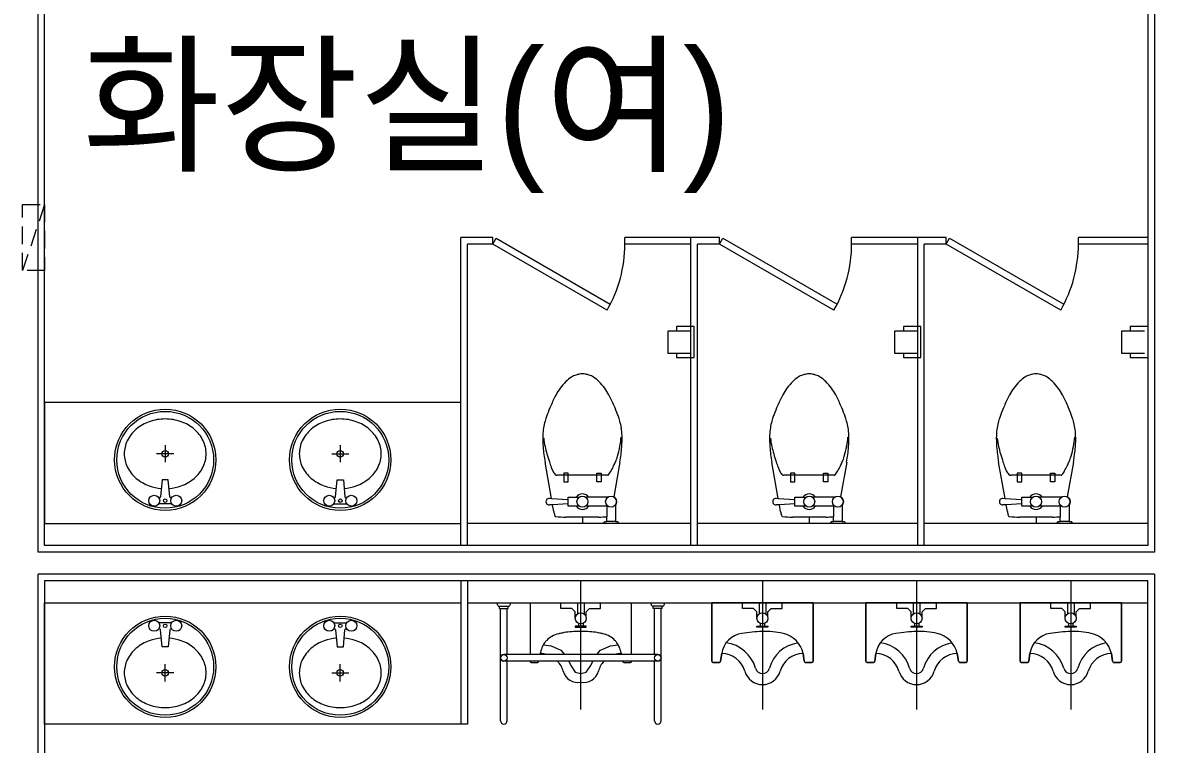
# Model space of a CAD drawing. Header units: millimetres. Extents: x 43806 to 399860, y -65551 to 59129.
# Drawn here: x 84946 to 90086, y -30997 to -27719 of the extents above; entities that cross this region are included whole.
import ezdxf
from ezdxf.enums import TextEntityAlignment as Align

# ---------------------------------------------------------------- set-up
doc = ezdxf.new("R2010")
doc.units = ezdxf.units.MM
doc.header["$LTSCALE"] = 400
doc.header["$MEASUREMENT"] = 0
doc.linetypes.add('광-XR-PLAN$0$HIDDEN', pattern=[0.375, 0.25, -0.125])
doc.layers.add('A', color=8, linetype='CONTINUOUS', lineweight=0)
doc.styles.add('CS', font='', dxfattribs={"height": 300})
doc.styles.get('CS').set_extended_font_data('HYwulM')

msp = doc.modelspace()

# ---------------------------------------------------------------- linework, layer by layer
at = {"layer": 'A', "ltscale": 2}
for p, q in [((85016.4, -30124.4), (85016.4, -25874.4)), ((85016.4, -30124.4), (85016.4, -25874.4)), ((90056.4, -25904.4), (90056.4, -30094.4)), ((90086.4, -25874.4), (90086.4, -30124.4)), ((90086.4, -25874.4), (90086.4, -30124.4)), ((85046.4, -30094.4), (85046.4, -27174.4)), ((90056.4, -30094.4), (85046.4, -30094.4)), ((85046.4, -30094.4), (85046.4, -30094.4)), ((85046.4, -30094.4), (85046.4, -30094.4)), ((90056.4, -30094.4), (90056.4, -30094.4)), ((90056.4, -30094.4), (90056.4, -30094.4)), ((90086.4, -30124.4), (85016.4, -30124.4)), ((85016.4, -32714.4), (85016.4, -30224.4)), ((85016.4, -32714.4), (85016.4, -30224.4)), ((90086.4, -30224.4), (85016.4, -30224.4)), ((90056.4, -30254.4), (85046.4, -30254.4)), ((85046.4, -30254.4), (85046.4, -30254.4)), ((85046.4, -30254.4), (85046.4, -30254.4)), ((85046.4, -30254.4), (85046.4, -32374.4)), ((90056.4, -33644.4), (90056.4, -30254.4)), ((90056.4, -30254.4), (90056.4, -30254.4)), ((90056.4, -30254.4), (90056.4, -30254.4)), ((90086.4, -30224.4), (90086.4, -33674.4)), ((86966.4, -30354.4), (90056.4, -30354.4))]:
    msp.add_line(p, q, dxfattribs=at)
at = {"layer": 'A', "linetype": '광-XR-PLAN$0$HIDDEN', "ltscale": 0.8}
for p, q in [((85046.4, -28544.4), (84946.4, -28844.4)), ((85046.4, -28544.4), (84946.4, -28844.4)), ((84946.4, -28844.4), (84946.4, -28544.4)), ((84946.4, -28544.4), (85046.4, -28544.4)), ((84946.4, -28844.4), (84946.4, -28544.4)), ((84946.4, -28544.4), (85046.4, -28544.4)), ((85046.4, -28544.4), (85046.4, -28844.4)), ((85046.4, -28544.4), (85046.4, -28844.4)), ((85046.4, -28844.4), (84946.4, -28844.4)), ((85046.4, -28844.4), (84946.4, -28844.4))]:
    msp.add_line(p, q, dxfattribs=at)
at = {"layer": 'A', "linetype": 'Continuous'}
for p, q in [((87081.4, -28694.4), (86936.4, -28694.4)), ((86936.4, -30094.4), (86936.4, -28694.4)), ((87081.4, -28724.4), (86966.4, -28724.4)), ((86966.4, -30094.4), (86966.4, -28724.4)), ((87081.4, -28724.4), (87081.4, -28694.4)), ((87081.4, -28724.4), (87096.4, -28698.4)), ((87601, -29024.4), (87081.4, -28724.4)), ((87096.4, -28698.4), (87615.3, -28998)), ((87981.4, -28694.4), (87681.4, -28694.4)), ((87681.4, -28724.4), (87681.4, -28694.4)), ((87681.4, -28724.4), (87681.4, -28694.4)), ((87981.4, -28724.4), (87681.4, -28724.4)), ((87981.4, -30094.4), (87981.4, -28694.4)), ((88111.4, -28694.4), (87981.4, -28694.4)), ((88011.4, -30094.4), (88011.4, -28724.4)), ((88111.4, -28724.4), (88011.4, -28724.4)), ((88111.4, -28724.4), (88111.4, -28694.4)), ((88111.4, -28724.4), (88126.4, -28698.4)), ((88631, -29024.4), (88111.4, -28724.4)), ((88126.4, -28698.4), (88645.3, -28998)), ((89011.4, -28694.4), (88711.4, -28694.4)), ((88711.4, -28724.4), (88711.4, -28694.4)), ((88711.4, -28724.4), (88711.4, -28694.4)), ((89011.4, -28724.4), (88711.4, -28724.4)), ((89011.4, -30094.4), (89011.4, -28694.4)), ((89141.4, -28694.4), (89011.4, -28694.4)), ((89041.4, -30094.4), (89041.4, -28724.4)), ((89141.4, -28724.4), (89041.4, -28724.4)), ((89141.4, -28724.4), (89141.4, -28694.4)), ((89141.4, -28724.4), (89156.4, -28698.4)), ((89661, -29024.4), (89141.4, -28724.4)), ((89156.4, -28698.4), (89675.3, -28998)), ((90056.4, -28694.4), (89741.4, -28694.4)), ((89741.4, -28724.4), (89741.4, -28694.4)), ((89741.4, -28724.4), (89741.4, -28694.4)), ((90056.4, -28724.4), (89741.4, -28724.4)), ((87981.4, -29119.4), (87876.4, -29119.4)), ((87876.4, -29119.4), (87876.4, -29219.4)), ((87996.4, -29099.4), (87916.4, -29099.4)), ((87916.4, -29099.4), (87916.4, -29119.4)), ((87981.4, -29219.4), (87981.4, -29119.4)), ((87996.4, -29239.4), (87996.4, -29099.4)), ((89011.4, -29119.4), (88906.4, -29119.4)), ((88906.4, -29119.4), (88906.4, -29219.4)), ((89026.4, -29099.4), (88946.4, -29099.4)), ((88946.4, -29099.4), (88946.4, -29119.4)), ((89011.4, -29219.4), (89011.4, -29119.4)), ((89026.4, -29239.4), (89026.4, -29099.4)), ((90041.4, -29119.4), (89936.4, -29119.4)), ((89936.4, -29119.4), (89936.4, -29219.4)), ((90056.4, -29099.4), (89976.4, -29099.4)), ((89976.4, -29099.4), (89976.4, -29119.4)), ((87876.4, -29219.4), (87981.4, -29219.4)), ((87916.4, -29219.4), (87916.4, -29239.4)), ((87916.4, -29239.4), (87996.4, -29239.4)), ((88906.4, -29219.4), (89011.4, -29219.4)), ((88946.4, -29219.4), (88946.4, -29239.4)), ((88946.4, -29239.4), (89026.4, -29239.4)), ((89936.4, -29219.4), (90041.4, -29219.4)), ((89976.4, -29219.4), (89976.4, -29239.4)), ((89976.4, -29239.4), (90056.4, -29239.4)), ((87348.1, -29879.9), (87318.9, -29714.4)), ((87658.9, -29714.4), (87631, -29872.5)), ((88378.1, -29879.9), (88348.9, -29714.4)), ((88688.9, -29714.4), (88661, -29872.5)), ((89408.1, -29879.9), (89378.9, -29714.4)), ((89718.9, -29714.4), (89691, -29872.5)), ((85579.9, -29795.4), (85572.7, -29871.9)), ((85607.9, -29795.4), (85579.9, -29795.4)), ((85615.1, -29871.9), (85607.9, -29795.4)), ((86367.7, -29871.9), (86374.9, -29795.4)), ((86374.9, -29795.4), (86402.9, -29795.4)), ((86402.9, -29795.4), (86410.1, -29871.9)), ((87488.9, -29774.4), (87373.9, -29774.4)), ((87423.9, -29764.4), (87403.9, -29764.4)), ((87403.9, -29764.4), (87403.9, -29804.4)), ((87403.9, -29804.4), (87423.9, -29804.4)), ((87423.9, -29804.4), (87423.9, -29764.4)), ((87603.9, -29774.4), (87488.9, -29774.4)), ((87553.9, -29804.4), (87553.9, -29764.4)), ((87553.9, -29764.4), (87573.9, -29764.4)), ((87573.9, -29804.4), (87553.9, -29804.4)), ((87573.9, -29764.4), (87573.9, -29804.4)), ((88518.9, -29774.4), (88403.9, -29774.4)), ((88433.9, -29764.4), (88433.9, -29804.4)), ((88453.9, -29764.4), (88433.9, -29764.4)), ((88433.9, -29804.4), (88453.9, -29804.4)), ((88453.9, -29804.4), (88453.9, -29764.4)), ((88633.9, -29774.4), (88518.9, -29774.4)), ((88583.9, -29804.4), (88583.9, -29764.4)), ((88583.9, -29764.4), (88603.9, -29764.4)), ((88603.9, -29804.4), (88583.9, -29804.4)), ((88603.9, -29764.4), (88603.9, -29804.4)), ((89548.9, -29774.4), (89433.9, -29774.4)), ((89463.9, -29764.4), (89463.9, -29804.4)), ((89483.9, -29764.4), (89463.9, -29764.4)), ((89463.9, -29804.4), (89483.9, -29804.4)), ((89483.9, -29804.4), (89483.9, -29764.4)), ((89663.9, -29774.4), (89548.9, -29774.4)), ((89613.9, -29804.4), (89613.9, -29764.4)), ((89613.9, -29764.4), (89633.9, -29764.4)), ((89633.9, -29804.4), (89613.9, -29804.4)), ((89633.9, -29764.4), (89633.9, -29804.4)), ((85567.7, -29876.4), (85564.6, -29876.4)), ((85623.2, -29904.4), (85564.6, -29904.4)), ((85623.2, -29876.4), (85620.1, -29876.4)), ((86359.6, -29876.4), (86362.7, -29876.4)), ((86359.6, -29904.4), (86418.2, -29904.4)), ((86415.1, -29876.4), (86418.2, -29876.4)), ((87338.9, -29879.4), (87348.1, -29879.9)), ((87353.3, -29908.5), (87338.9, -29909.4)), ((87348.1, -29879.9), (87423.9, -29884.4)), ((87423.9, -29904.4), (87353.3, -29908.5)), ((87358.9, -29939.4), (87353.3, -29908.5)), ((87423.9, -29874.4), (87473.9, -29874.4)), ((87423.9, -29914.4), (87423.9, -29874.4)), ((87473.9, -29914.4), (87423.9, -29914.4)), ((87603.9, -29874.4), (87503.9, -29874.4)), ((87603.9, -29914.4), (87503.9, -29914.4)), ((87598.9, -29909.4), (87598.9, -29963.1)), ((87638.9, -29909.4), (87638.9, -29984.4)), ((88368.9, -29879.4), (88378.1, -29879.9)), ((88383.3, -29908.5), (88368.9, -29909.4)), ((88378.1, -29879.9), (88453.9, -29884.4)), ((88453.9, -29904.4), (88383.3, -29908.5)), ((88388.9, -29939.4), (88383.3, -29908.5)), ((88453.9, -29874.4), (88503.9, -29874.4)), ((88453.9, -29914.4), (88453.9, -29874.4)), ((88503.9, -29914.4), (88453.9, -29914.4)), ((88633.9, -29874.4), (88533.9, -29874.4)), ((88633.9, -29914.4), (88533.9, -29914.4)), ((88628.9, -29909.4), (88628.9, -29963.1)), ((88668.9, -29909.4), (88668.9, -29984.4)), ((89398.9, -29879.4), (89408.1, -29879.9)), ((89413.3, -29908.5), (89398.9, -29909.4)), ((89408.1, -29879.9), (89483.9, -29884.4)), ((89483.9, -29904.4), (89413.3, -29908.5)), ((89418.9, -29939.4), (89413.3, -29908.5)), ((89483.9, -29874.4), (89533.9, -29874.4)), ((89483.9, -29914.4), (89483.9, -29874.4)), ((89533.9, -29914.4), (89483.9, -29914.4)), ((89663.9, -29874.4), (89563.9, -29874.4)), ((89663.9, -29914.4), (89563.9, -29914.4)), ((89658.9, -29909.4), (89658.9, -29963.1)), ((89698.9, -29909.4), (89698.9, -29984.4)), ((87488.9, -29964.4), (87413.9, -29964.4)), ((87488.9, -29964.4), (87488.9, -29994.4)), ((87563.9, -29964.4), (87488.9, -29964.4)), ((87598.9, -29984.4), (87598.9, -29963.1)), ((88518.9, -29964.4), (88443.9, -29964.4)), ((88518.9, -29964.4), (88518.9, -29994.4)), ((88593.9, -29964.4), (88518.9, -29964.4)), ((88628.9, -29984.4), (88628.9, -29963.1)), ((89548.9, -29964.4), (89473.9, -29964.4)), ((89548.9, -29964.4), (89548.9, -29994.4)), ((89623.9, -29964.4), (89548.9, -29964.4)), ((89658.9, -29984.4), (89658.9, -29963.1)), ((87981.4, -29994.4), (86966.4, -29994.4)), ((87583.9, -29994.4), (87588.9, -29984.4)), ((87653.9, -29994.4), (87583.9, -29994.4)), ((87588.9, -29984.4), (87598.9, -29984.4)), ((87638.9, -29984.4), (87598.9, -29984.4)), ((87638.9, -29984.4), (87648.9, -29984.4)), ((87648.9, -29984.4), (87653.9, -29994.4)), ((89011.4, -29994.4), (88011.4, -29994.4)), ((88613.9, -29994.4), (88618.9, -29984.4)), ((88683.9, -29994.4), (88613.9, -29994.4)), ((88618.9, -29984.4), (88628.9, -29984.4)), ((88668.9, -29984.4), (88628.9, -29984.4)), ((88668.9, -29984.4), (88678.9, -29984.4)), ((88678.9, -29984.4), (88683.9, -29994.4)), ((90056.4, -29994.4), (89041.4, -29994.4)), ((89643.9, -29994.4), (89648.9, -29984.4)), ((89713.9, -29994.4), (89643.9, -29994.4)), ((89648.9, -29984.4), (89658.9, -29984.4)), ((89698.9, -29984.4), (89658.9, -29984.4)), ((89698.9, -29984.4), (89708.9, -29984.4)), ((89708.9, -29984.4), (89713.9, -29994.4)), ((86936.4, -30254.4), (86936.4, -30904.4)), ((86966.4, -30254.4), (86966.4, -30904.4)), ((88306.4, -30254.4), (88306.4, -30838)), ((89006.4, -30254.4), (89006.4, -30838)), ((89706.4, -30254.4), (89706.4, -30838)), ((88076.4, -30619.4), (88076.4, -30354.4)), ((88076.4, -30354.4), (88536.4, -30354.4)), ((88216.4, -30379.4), (88216.4, -30354.4)), ((88291.4, -30354.4), (88291.4, -30404.4)), ((88321.4, -30354.4), (88321.4, -30404.4)), ((88396.4, -30379.4), (88396.4, -30354.4)), ((88536.4, -30354.4), (88536.4, -30619.4)), ((88776.4, -30619.4), (88776.4, -30354.4)), ((88776.4, -30354.4), (89236.4, -30354.4)), ((88916.4, -30379.4), (88916.4, -30354.4)), ((88991.4, -30354.4), (88991.4, -30404.4)), ((89021.4, -30354.4), (89021.4, -30404.4)), ((89096.4, -30379.4), (89096.4, -30354.4)), ((89236.4, -30354.4), (89236.4, -30619.4)), ((89476.4, -30619.4), (89476.4, -30354.4)), ((89476.4, -30354.4), (89936.4, -30354.4)), ((89616.4, -30379.4), (89616.4, -30354.4)), ((89691.4, -30354.4), (89691.4, -30404.4)), ((89721.4, -30354.4), (89721.4, -30404.4)), ((89796.4, -30379.4), (89796.4, -30354.4)), ((89936.4, -30354.4), (89936.4, -30619.4)), ((88266.4, -30379.4), (88216.4, -30379.4)), ((88281.4, -30394.4), (88266.4, -30379.4)), ((88281.4, -30419.4), (88281.4, -30394.4)), ((88331.4, -30394.4), (88346.4, -30379.4)), ((88331.4, -30419.4), (88331.4, -30394.4)), ((88346.4, -30379.4), (88396.4, -30379.4)), ((88966.4, -30379.4), (88916.4, -30379.4)), ((88981.4, -30394.4), (88966.4, -30379.4)), ((88981.4, -30419.4), (88981.4, -30394.4)), ((89031.4, -30394.4), (89046.4, -30379.4)), ((89031.4, -30419.4), (89031.4, -30394.4)), ((89046.4, -30379.4), (89096.4, -30379.4)), ((89666.4, -30379.4), (89616.4, -30379.4)), ((89681.4, -30394.4), (89666.4, -30379.4)), ((89681.4, -30419.4), (89681.4, -30394.4)), ((89731.4, -30394.4), (89746.4, -30379.4)), ((89731.4, -30419.4), (89731.4, -30394.4)), ((89746.4, -30379.4), (89796.4, -30379.4)), ((85623.2, -30444.4), (85564.6, -30444.4)), ((85567.7, -30472.4), (85564.6, -30472.4)), ((85579.9, -30553.4), (85572.7, -30476.9)), ((85615.1, -30476.9), (85607.9, -30553.4)), ((85623.2, -30472.4), (85620.1, -30472.4)), ((86359.6, -30444.4), (86418.2, -30444.4)), ((86359.6, -30472.4), (86362.7, -30472.4)), ((86367.7, -30476.9), (86374.9, -30553.4)), ((86402.9, -30553.4), (86410.1, -30476.9)), ((86415.1, -30472.4), (86418.2, -30472.4)), ((88281.4, -30464.4), (88281.4, -30459.4)), ((88281.4, -30459.4), (88331.4, -30459.4)), ((88331.4, -30464.4), (88281.4, -30464.4)), ((88296.4, -30449.4), (88296.4, -30459.4)), ((88316.4, -30449.4), (88316.4, -30459.4)), ((88331.4, -30459.4), (88331.4, -30464.4)), ((88981.4, -30464.4), (88981.4, -30459.4)), ((88981.4, -30459.4), (89031.4, -30459.4)), ((89031.4, -30464.4), (88981.4, -30464.4)), ((88996.4, -30449.4), (88996.4, -30459.4)), ((89016.4, -30449.4), (89016.4, -30459.4)), ((89031.4, -30459.4), (89031.4, -30464.4)), ((89681.4, -30464.4), (89681.4, -30459.4)), ((89681.4, -30459.4), (89731.4, -30459.4)), ((89731.4, -30464.4), (89681.4, -30464.4)), ((89696.4, -30449.4), (89696.4, -30459.4)), ((89716.4, -30449.4), (89716.4, -30459.4)), ((89731.4, -30459.4), (89731.4, -30464.4)), ((85607.9, -30553.4), (85579.9, -30553.4)), ((86374.9, -30553.4), (86402.9, -30553.4)), ((88111.4, -30624.4), (88081.4, -30624.4)), ((88121.4, -30584.4), (88116.4, -30619.4)), ((88496.4, -30619.4), (88491.4, -30584.4)), ((88531.4, -30624.4), (88501.4, -30624.4)), ((88811.4, -30624.4), (88781.4, -30624.4)), ((88821.4, -30584.4), (88816.4, -30619.4)), ((89196.4, -30619.4), (89191.4, -30584.4)), ((89231.4, -30624.4), (89201.4, -30624.4)), ((89511.4, -30624.4), (89481.4, -30624.4)), ((89521.4, -30584.4), (89516.4, -30619.4)), ((89896.4, -30619.4), (89891.4, -30584.4)), ((89931.4, -30624.4), (89901.4, -30624.4)), ((86966.4, -30904.4), (86936.4, -30904.4))]:
    msp.add_line(p, q, dxfattribs=at)
at = {"layer": 'A'}
for p, q in [((86936.4, -29444.4), (85046.4, -29444.4)), ((85046.4, -29444.4), (85046.4, -29994.4)), ((86936.4, -29994.4), (86936.4, -29444.4)), ((85593.9, -29638), (85593.9, -29715.8)), ((86388.9, -29638), (86388.9, -29715.8)), ((85632.7, -29676.9), (85555, -29676.9)), ((86350, -29676.9), (86427.7, -29676.9)), ((85046.4, -29994.4), (86936.4, -29994.4)), ((87481.4, -30838), (87481.4, -30254.4)), ((85046.4, -30354.4), (86936.4, -30354.4)), ((85046.4, -30904.4), (85046.4, -30354.4)), ((86936.4, -30354.4), (86936.4, -30904.4)), ((87102, -30359.4), (87102, -30354.4)), ((87112, -30369.4), (87152, -30369.4)), ((87112, -30379.4), (87112, -30369.4)), ((87152, -30379.4), (87152, -30369.4)), ((87162, -30359.4), (87162, -30354.4)), ((87251.4, -30354.4), (87251.4, -30489.4)), ((87391.4, -30379.4), (87391.4, -30354.4)), ((87466.4, -30354.4), (87466.4, -30404.4)), ((87496.4, -30354.4), (87496.4, -30404.4)), ((87571.4, -30379.4), (87571.4, -30354.4)), ((87711.4, -30489.4), (87711.4, -30354.4)), ((87800.8, -30359.4), (87800.8, -30354.4)), ((87810.8, -30379.4), (87810.8, -30369.4)), ((87850.8, -30369.4), (87810.8, -30369.4)), ((87850.8, -30379.4), (87850.8, -30369.4)), ((87860.8, -30359.4), (87860.8, -30354.4)), ((88536.4, -30354.4), (88076.4, -30354.4)), ((88076.4, -30354.4), (88076.4, -30619.4)), ((88536.4, -30619.4), (88536.4, -30354.4)), ((89236.4, -30354.4), (88776.4, -30354.4)), ((88776.4, -30354.4), (88776.4, -30619.4)), ((89236.4, -30619.4), (89236.4, -30354.4)), ((89936.4, -30354.4), (89476.4, -30354.4)), ((89476.4, -30354.4), (89476.4, -30619.4)), ((89936.4, -30619.4), (89936.4, -30354.4)), ((87112, -30379.4), (87152, -30379.4)), ((87117, -30889.4), (87117, -30379.4)), ((87147, -30589.4), (87147, -30379.4)), ((87441.4, -30379.4), (87391.4, -30379.4)), ((87456.4, -30394.4), (87441.4, -30379.4)), ((87456.4, -30419.4), (87456.4, -30394.4)), ((87506.4, -30394.4), (87521.4, -30379.4)), ((87506.4, -30419.4), (87506.4, -30394.4)), ((87521.4, -30379.4), (87571.4, -30379.4)), ((87850.8, -30379.4), (87810.8, -30379.4)), ((87815.8, -30589.4), (87815.8, -30379.4)), ((87845.8, -30889.4), (87845.8, -30379.4)), ((87506.4, -30459.4), (87456.4, -30459.4)), ((87456.4, -30459.4), (87456.4, -30464.4)), ((87456.4, -30464.4), (87506.4, -30464.4)), ((87471.4, -30447.3), (87471.4, -30459.4)), ((87491.4, -30447.3), (87491.4, -30459.4)), ((87506.4, -30464.4), (87506.4, -30459.4)), ((87251.4, -30489.4), (87251.4, -30589.4)), ((87711.4, -30589.4), (87711.4, -30489.4)), ((88212.9, -30493), (88212.9, -30493)), ((88212.9, -30493), (88212.9, -30493)), ((88212.9, -30493), (88212.9, -30493)), ((88212.9, -30493), (88212.9, -30493)), ((88212.9, -30493), (88212.9, -30493)), ((88912.9, -30493), (88912.9, -30493)), ((88912.9, -30493), (88912.9, -30493)), ((88912.9, -30493), (88912.9, -30493)), ((88912.9, -30493), (88912.9, -30493)), ((88912.9, -30493), (88912.9, -30493)), ((89612.9, -30493), (89612.9, -30493)), ((89612.9, -30493), (89612.9, -30493)), ((89612.9, -30493), (89612.9, -30493)), ((89612.9, -30493), (89612.9, -30493)), ((89612.9, -30493), (89612.9, -30493)), ((87311.4, -30544.4), (87346.4, -30549.4)), ((87346.4, -30549.4), (87391.4, -30569.4)), ((87391.4, -30569.4), (87408, -30589.4)), ((87554.7, -30589.4), (87571.4, -30569.4)), ((87571.4, -30569.4), (87616.4, -30549.4)), ((87616.4, -30549.4), (87651.4, -30544.4)), ((85593.9, -30710.8), (85593.9, -30633)), ((86388.9, -30710.8), (86388.9, -30633)), ((87830.8, -30589.4), (87132, -30589.4)), ((87830.8, -30619.4), (87132, -30619.4)), ((87147, -30889.4), (87147, -30619.4)), ((87256.4, -30624.4), (87266.4, -30624.4)), ((87266.4, -30624.4), (87286.4, -30624.4)), ((87426.4, -30619.4), (87436.4, -30639.4)), ((87526.4, -30639.4), (87536.4, -30619.4)), ((87676.4, -30624.4), (87696.4, -30624.4)), ((87696.4, -30624.4), (87706.4, -30624.4)), ((87815.8, -30889.4), (87815.8, -30619.4)), ((88081.4, -30624.4), (88111.4, -30624.4)), ((88111.4, -30624.4), (88081.4, -30624.4)), ((88081.4, -30624.4), (88111.4, -30624.4)), ((88116.4, -30619.4), (88121.4, -30584.4)), ((88491.4, -30584.4), (88496.4, -30619.4)), ((88501.4, -30624.4), (88531.4, -30624.4)), ((88781.4, -30624.4), (88811.4, -30624.4)), ((88811.4, -30624.4), (88781.4, -30624.4)), ((88781.4, -30624.4), (88811.4, -30624.4)), ((88816.4, -30619.4), (88821.4, -30584.4)), ((89191.4, -30584.4), (89196.4, -30619.4)), ((89201.4, -30624.4), (89231.4, -30624.4)), ((89481.4, -30624.4), (89511.4, -30624.4)), ((89511.4, -30624.4), (89481.4, -30624.4)), ((89481.4, -30624.4), (89511.4, -30624.4)), ((89516.4, -30619.4), (89521.4, -30584.4)), ((89891.4, -30584.4), (89896.4, -30619.4)), ((89901.4, -30624.4), (89931.4, -30624.4)), ((85632.7, -30671.9), (85555, -30671.9)), ((86350, -30671.9), (86427.7, -30671.9)), ((87436.4, -30639.4), (87456.4, -30669.4)), ((87456.4, -30669.4), (87481.4, -30674.4)), ((87481.4, -30674.4), (87506.4, -30669.4)), ((87506.4, -30669.4), (87526.4, -30639.4)), ((86936.4, -30904.4), (85046.4, -30904.4))]:
    msp.add_line(p, q, dxfattribs=at)
at = {"layer": 'A', "linetype": 'Continuous'}
for centre, radius in [((85593.9, -29704.4), 230), ((85593.9, -29704.4), 220), ((86388.9, -29704.4), 230), ((86388.9, -29704.4), 220), ((85593.9, -29676.9), 15), ((86388.9, -29676.9), 15), ((85543.9, -29890.4), 25), ((85593.9, -29890.4), 8), ((85643.9, -29890.4), 25), ((86338.9, -29890.4), 25), ((86388.9, -29890.4), 8), ((86438.9, -29890.4), 25), ((87488.9, -29894.4), 25), ((87618.9, -29894.4), 25), ((88518.9, -29894.4), 25), ((88648.9, -29894.4), 25), ((89548.9, -29894.4), 25), ((89678.9, -29894.4), 25), ((85593.9, -30644.4), 230), ((85593.9, -30644.4), 220), ((86388.9, -30644.4), 230), ((86388.9, -30644.4), 220), ((88306.4, -30424.4), 25), ((89006.4, -30424.4), 25), ((89706.4, -30424.4), 25), ((85543.9, -30458.4), 25), ((85593.9, -30458.4), 8), ((85643.9, -30458.4), 25), ((86338.9, -30458.4), 25), ((86388.9, -30458.4), 8), ((86438.9, -30458.4), 25), ((85593.9, -30671.9), 15), ((86388.9, -30671.9), 15)]:
    msp.add_circle(centre, radius, dxfattribs=at)
at = {"layer": 'A'}
for centre, radius in [((87481.4, -30424.4), 25), ((87132, -30604.4), 15), ((87830.8, -30604.4), 15)]:
    msp.add_circle(centre, radius, dxfattribs=at)
at = {"layer": 'A', "linetype": 'Continuous'}
for centre, radius, start, end in [((87081.4, -28724.4), 600, 330, 0), ((88111.4, -28724.4), 600, 330, 0), ((89141.4, -28724.4), 600, 330, 0), ((87606.2, -29543.2), 273.1, 134.7808, 143.1301), ((87530.1, -29466.5), 165, 123.6901, 134.7808), ((87484.4, -29397.9), 82.6, 107.9901, 123.6901), ((87492.2, -29422), 107.9, 99.4623, 107.9901), ((87488.9, -29402.1), 87.7, 90, 99.4623), ((87488.9, -29402.1), 87.7, 80.5377, 90), ((87485.5, -29422), 107.9, 72.0099, 80.5377), ((87493.4, -29397.9), 82.6, 56.3099, 72.0099), ((87447.7, -29466.5), 165, 45.2192, 56.3099), ((87371.5, -29543.2), 273.1, 36.8699, 45.2192), ((88636.2, -29543.2), 273.1, 134.7808, 143.1301), ((88560.1, -29466.5), 165, 123.6901, 134.7808), ((88514.4, -29397.9), 82.6, 107.9901, 123.6901), ((88522.2, -29422), 107.9, 99.4623, 107.9901), ((88518.9, -29402.1), 87.7, 90, 99.4623), ((88518.9, -29402.1), 87.7, 80.5377, 90), ((88515.5, -29422), 107.9, 72.0099, 80.5377), ((88523.4, -29397.9), 82.6, 56.3099, 72.0099), ((88477.7, -29466.5), 165, 45.2192, 56.3099), ((88401.5, -29543.2), 273.1, 36.8699, 45.2192), ((89666.2, -29543.2), 273.1, 134.7808, 143.1301), ((89590.1, -29466.5), 165, 123.6901, 134.7808), ((89544.4, -29397.9), 82.6, 107.9901, 123.6901), ((89552.2, -29422), 107.9, 99.4623, 107.9901), ((89548.9, -29402.1), 87.7, 90, 99.4623), ((89548.9, -29402.1), 87.7, 80.5377, 90), ((89545.5, -29422), 107.9, 72.0099, 80.5377), ((89553.4, -29397.9), 82.6, 56.3099, 72.0099), ((89507.7, -29466.5), 165, 45.2192, 56.3099), ((89431.5, -29543.2), 273.1, 36.8699, 45.2192), ((87561.6, -29509.7), 217.3, 143.1301, 152.4927), ((87416.2, -29509.7), 217.3, 27.5073, 36.8699), ((88591.6, -29509.7), 217.3, 143.1301, 152.4927), ((88446.2, -29509.7), 217.3, 27.5073, 36.8699), ((89621.6, -29509.7), 217.3, 143.1301, 152.4927), ((89476.2, -29509.7), 217.3, 27.5073, 36.8699), ((88155.5, -29819), 886.9, 152.4927, 156.0375), ((86822.3, -29819), 886.9, 23.9625, 27.5073), ((89185.5, -29819), 886.9, 152.4927, 156.0375), ((87852.3, -29819), 886.9, 23.9625, 27.5073), ((90215.5, -29819), 886.9, 152.4927, 156.0375), ((88882.3, -29819), 886.9, 23.9625, 27.5073), ((88277.8, -29835.6), 1006.7, 160.4892, 161.5651), ((87859, -29687.2), 562.4, 156.0375, 160.4892), ((87118.7, -29687.2), 562.4, 19.5108, 23.9625), ((86699.9, -29835.6), 1006.7, 18.4349, 19.5108), ((89307.8, -29835.6), 1006.7, 160.4892, 161.5651), ((88889, -29687.2), 562.4, 156.0375, 160.4892), ((88148.7, -29687.2), 562.4, 19.5108, 23.9625), ((87729.9, -29835.6), 1006.7, 18.4349, 19.5108), ((90337.8, -29835.6), 1006.7, 160.4892, 161.5651), ((89919, -29687.2), 562.4, 156.0375, 160.4892), ((89178.7, -29687.2), 562.4, 19.5108, 23.9625), ((88759.9, -29835.6), 1006.7, 18.4349, 19.5108), ((85583.5, -29707.8), 187.1, 109.3849, 130.3466), ((85593.9, -29737.3), 218.4, 90, 109.3849), ((85593.9, -29737.3), 218.4, 70.6151, 90), ((85604.3, -29707.8), 187.1, 49.6534, 70.6151), ((86378.5, -29707.8), 187.1, 109.3849, 130.3466), ((86388.9, -29737.3), 218.4, 90, 109.3849), ((86388.9, -29737.3), 218.4, 70.6151, 90), ((86399.3, -29707.8), 187.1, 49.6534, 70.6151), ((87522.7, -29591.1), 212.9, 163.1639, 171.2538), ((87755.2, -29661.4), 455.9, 161.5651, 163.1639), ((87222.5, -29661.4), 455.9, 16.8361, 18.4349), ((87455.1, -29591.1), 212.9, 8.7462, 16.8361), ((88552.7, -29591.1), 212.9, 163.1639, 171.2538), ((88785.2, -29661.4), 455.9, 161.5651, 163.1639), ((88252.5, -29661.4), 455.9, 16.8361, 18.4349), ((88485.1, -29591.1), 212.9, 8.7462, 16.8361), ((89582.7, -29591.1), 212.9, 163.1639, 171.2538), ((89815.2, -29661.4), 455.9, 161.5651, 163.1639), ((89282.5, -29661.4), 455.9, 16.8361, 18.4349), ((89515.1, -29591.1), 212.9, 8.7462, 16.8361), ((85567.5, -29688.9), 162.4, 130.3466, 154.0053), ((85620.3, -29688.9), 162.4, 25.9947, 49.6534), ((86362.5, -29688.9), 162.4, 130.3466, 154.0053), ((86415.3, -29688.9), 162.4, 25.9947, 49.6534), ((87750, -29609.6), 441.4, 178.0277, 184.7636), ((87612.2, -29604.8), 303.5, 171.2538, 178.0277), ((87556.4, -29587), 244.3, 184.3987, 193.5834), ((87328.6, -29576.3), 337.2, 348.3435, 355.6013), ((87365.5, -29604.8), 303.5, 1.9723, 8.7462), ((87227.7, -29609.6), 441.4, 355.2364, 1.9723), ((88780, -29609.6), 441.4, 178.0277, 184.7636), ((88642.2, -29604.8), 303.5, 171.2538, 178.0277), ((88586.4, -29587), 244.3, 184.3987, 193.5834), ((88358.6, -29576.3), 337.2, 348.3435, 355.6013), ((88395.5, -29604.8), 303.5, 1.9723, 8.7462), ((88257.7, -29609.6), 441.4, 355.2364, 1.9723), ((89810, -29609.6), 441.4, 178.0277, 184.7636), ((89672.2, -29604.8), 303.5, 171.2538, 178.0277), ((89616.4, -29587), 244.3, 184.3987, 193.5834), ((89388.6, -29576.3), 337.2, 348.3435, 355.6013), ((89425.5, -29604.8), 303.5, 1.9723, 8.7462), ((89287.7, -29609.6), 441.4, 355.2364, 1.9723), ((85542.8, -29676.9), 134.9, 154.0053, 180), ((85645, -29676.9), 134.9, 360, 25.9947), ((86337.8, -29676.9), 134.9, 154.0053, 180), ((86440, -29676.9), 134.9, 0, 25.9947), ((88082.2, -29581.9), 774.8, 184.7636, 189.8466), ((88123.5, -29450), 827.8, 193.5834, 195.9454), ((87072.1, -29523.3), 599.2, 344.0546, 348.3435), ((86895.5, -29581.9), 774.8, 350.1534, 355.2364), ((89112.2, -29581.9), 774.8, 184.7636, 189.8466), ((89153.5, -29450), 827.8, 193.5834, 195.9454), ((88102.1, -29523.3), 599.2, 344.0546, 348.3435), ((87925.5, -29581.9), 774.8, 350.1534, 355.2364), ((90142.2, -29581.9), 774.8, 184.7636, 189.8466), ((90183.5, -29450), 827.8, 193.5834, 195.9454), ((89132.1, -29523.3), 599.2, 344.0546, 348.3435), ((88955.5, -29581.9), 774.8, 350.1534, 355.2364), ((85542.8, -29676.9), 134.9, 180, 205.9947), ((85645, -29676.9), 134.9, 334.0053, 360), ((86337.8, -29676.9), 134.9, 180, 205.9947), ((86440, -29676.9), 134.9, 334.0053, 0), ((88350.8, -29385), 1064.2, 195.9454, 198.0286), ((87422.8, -29623.6), 234.4, 337.1947, 344.0546), ((89380.8, -29385), 1064.2, 195.9454, 198.0286), ((88452.8, -29623.6), 234.4, 337.1947, 344.0546), ((90410.8, -29385), 1064.2, 195.9454, 198.0286), ((89482.8, -29623.6), 234.4, 337.1947, 344.0546), ((85567.5, -29664.9), 162.4, 205.9947, 229.6534), ((85620.3, -29664.9), 162.4, 310.3466, 334.0053), ((86362.5, -29664.9), 162.4, 205.9947, 229.6534), ((86415.3, -29664.9), 162.4, 310.3466, 334.0053), ((87874.9, -29539.9), 563.7, 198.0286, 200.556), ((87619.8, -29635.6), 291.3, 200.556, 204.0722), ((87403.9, -29732.1), 54.8, 204.0722, 225), ((87467.2, -29668.3), 174.4, 323.1301, 330.4325), ((87205.9, -29520.1), 474.7, 330.4325, 333.4349), ((87359.7, -29597), 302.8, 333.4349, 337.1947), ((88904.9, -29539.9), 563.7, 198.0286, 200.556), ((88649.8, -29635.6), 291.3, 200.556, 204.0722), ((88433.9, -29732.1), 54.8, 204.0722, 225), ((88497.2, -29668.3), 174.4, 323.1301, 330.4325), ((88235.9, -29520.1), 474.7, 330.4325, 333.4349), ((88389.7, -29597), 302.8, 333.4349, 337.1947), ((89934.9, -29539.9), 563.7, 198.0286, 200.556), ((89679.8, -29635.6), 291.3, 200.556, 204.0722), ((89463.9, -29732.1), 54.8, 204.0722, 225), ((89527.2, -29668.3), 174.4, 323.1301, 330.4325), ((89265.9, -29520.1), 474.7, 330.4325, 333.4349), ((89419.7, -29597), 302.8, 333.4349, 337.1947), ((85583.5, -29646), 187.1, 229.6534, 250.6151), ((85604.3, -29646), 187.1, 289.3849, 310.3466), ((86378.5, -29646), 187.1, 229.6534, 250.6151), ((86399.3, -29646), 187.1, 289.3849, 310.3466), ((87373.9, -29762.1), 12.3, 225, 270), ((87603.9, -29770.9), 3.54, 270, 323.1301), ((88403.9, -29762.1), 12.3, 225, 270), ((88633.9, -29770.9), 3.54, 270, 323.1301), ((89433.9, -29762.1), 12.3, 225, 270), ((89663.9, -29770.9), 3.54, 270, 323.1301), ((85593.9, -29616.5), 218.4, 250.6151, 265.3623), ((85593.9, -29616.5), 218.4, 274.6377, 289.3849), ((86388.9, -29616.5), 218.4, 250.6151, 265.3623), ((86388.9, -29616.5), 218.4, 274.6377, 289.3849), ((87488.9, -29894.4), 35, 34.8499, 145.1501), ((88518.9, -29894.4), 35, 34.8499, 145.1501), ((89548.9, -29894.4), 35, 34.8499, 145.1501), ((85567.7, -29871.4), 5, 270, 354.6091), ((85620.1, -29871.4), 5, 185.3909, 270), ((86362.7, -29871.4), 5, 270, 354.6091), ((86415.1, -29871.4), 5, 185.3909, 270), ((87338, -29894.4), 15, 86.6335, 273.3665), ((87488.9, -29894.4), 35, 214.8499, 325.1501), ((87618.9, -29894.4), 25, 323.1301, 61.0628), ((88368, -29894.4), 15, 86.6335, 273.3665), ((88518.9, -29894.4), 35, 214.8499, 325.1501), ((88648.9, -29894.4), 25, 323.1301, 61.0628), ((89398, -29894.4), 15, 86.6335, 273.3665), ((89548.9, -29894.4), 35, 214.8499, 325.1501), ((89678.9, -29894.4), 25, 323.1301, 61.0628), ((87605.8, -29894.3), 251, 190.3597, 194.0362), ((87381.7, -29950.3), 20, 194.0362, 207.0737), ((87368.3, -29957.1), 5.01, 207.0737, 264.2894), ((87413.9, -29501.7), 462.7, 264.2894, 270), ((87563.9, -29501.7), 462.7, 270, 274.3383), ((88635.8, -29894.3), 251, 190.3597, 194.0362), ((88411.7, -29950.3), 20, 194.0362, 207.0737), ((88398.3, -29957.1), 5.01, 207.0737, 264.2894), ((88443.9, -29501.7), 462.7, 264.2894, 270), ((88593.9, -29501.7), 462.7, 270, 274.3383), ((89665.8, -29894.3), 251, 190.3597, 194.0362), ((89441.7, -29950.3), 20, 194.0362, 207.0737), ((89428.3, -29957.1), 5.01, 207.0737, 264.2894), ((89473.9, -29501.7), 462.7, 264.2894, 270), ((89623.9, -29501.7), 462.7, 270, 274.3383), ((85567.7, -30477.4), 5, 5.3909, 90), ((85620.1, -30477.4), 5, 90, 174.6091), ((86362.7, -30477.4), 5, 5.3909, 90), ((86415.1, -30477.4), 5, 90, 174.6091), ((85583.5, -30702.8), 187.1, 109.3849, 130.3466), ((85593.9, -30732.3), 218.4, 94.6377, 109.3849), ((85593.9, -30732.3), 218.4, 70.6151, 85.3623), ((85604.3, -30702.8), 187.1, 49.6534, 70.6151), ((86378.5, -30702.8), 187.1, 109.3849, 130.3466), ((86388.9, -30732.3), 218.4, 94.6377, 109.3849), ((86388.9, -30732.3), 218.4, 70.6151, 85.3623), ((86399.3, -30702.8), 187.1, 49.6534, 70.6151), ((88228, -30599.6), 107.7, 98.077, 171.8699), ((88346.4, -31434.1), 950.6, 92.4153, 98.077), ((88321.2, -30836.2), 352.1, 77.0924, 92.4153), ((88372.7, -30611.7), 121.8, 12.9607, 77.0924), ((88928, -30599.6), 107.7, 98.077, 171.8699), ((89046.4, -31434.1), 950.6, 92.4153, 98.077), ((89021.2, -30836.2), 352.1, 77.0924, 92.4153), ((89072.7, -30611.7), 121.8, 12.9607, 77.0924), ((89628, -30599.6), 107.7, 98.077, 171.8699), ((89746.4, -31434.1), 950.6, 92.4153, 98.077), ((89721.2, -30836.2), 352.1, 77.0924, 92.4153), ((89772.7, -30611.7), 121.8, 12.9607, 77.0924), ((85567.5, -30683.9), 162.4, 130.3466, 154.0053), ((85620.3, -30683.9), 162.4, 25.9947, 49.6534), ((86362.5, -30683.9), 162.4, 130.3466, 154.0053), ((86415.3, -30683.9), 162.4, 25.9947, 49.6534), ((88121.4, -30693.3), 158.9, 15.3921, 82.7797), ((88491.4, -30693.3), 158.9, 98.3981, 164.6079), ((88821.4, -30693.3), 158.9, 15.3921, 82.7797), ((89191.4, -30693.3), 158.9, 98.3981, 164.6079), ((89521.4, -30693.3), 158.9, 15.3921, 82.7797), ((89891.4, -30693.3), 158.9, 98.3981, 164.6079), ((85542.8, -30671.9), 134.9, 154.0053, 180), ((85645, -30671.9), 134.9, 0, 25.9947), ((86337.8, -30671.9), 134.9, 154.0053, 180), ((86440, -30671.9), 134.9, 360, 25.9947), ((88081.4, -30619.4), 5, 180, 270), ((88111.4, -30619.4), 5, 270, 0), ((88121.4, -30693.3), 108.9, 15.3921, 90), ((88491.4, -30693.3), 108.9, 90, 164.6079), ((88502.2, -30618.6), 5.89, 188.1301, 261.8699), ((88531.4, -30619.4), 5, 270, 0), ((88781.4, -30619.4), 5, 180, 270), ((88811.4, -30619.4), 5, 270, 0), ((88821.4, -30693.3), 108.9, 15.3921, 90), ((89191.4, -30693.3), 108.9, 90, 164.6079), ((89202.2, -30618.6), 5.89, 188.1301, 261.8699), ((89231.4, -30619.4), 5, 270, 0), ((89481.4, -30619.4), 5, 180, 270), ((89511.4, -30619.4), 5, 270, 0), ((89521.4, -30693.3), 108.9, 15.3921, 90), ((89891.4, -30693.3), 108.9, 90, 164.6079), ((89902.2, -30618.6), 5.89, 188.1301, 261.8699), ((89931.4, -30619.4), 5, 270, 0), ((85542.8, -30671.9), 134.9, 180, 205.9947), ((85645, -30671.9), 134.9, 334.0053, 0), ((86337.8, -30671.9), 134.9, 180, 205.9947), ((86440, -30671.9), 134.9, 334.0053, 360), ((88306.4, -30642.4), 83, 195.3921, 344.6079), ((88306.4, -30642.4), 33, 195.3921, 344.6079), ((89006.4, -30642.4), 83, 195.3921, 344.6079), ((89006.4, -30642.4), 33, 195.3921, 344.6079), ((89706.4, -30642.4), 83, 195.3921, 344.6079), ((89706.4, -30642.4), 33, 195.3921, 344.6079), ((85567.5, -30659.9), 162.4, 205.9947, 229.6534), ((85620.3, -30659.9), 162.4, 310.3466, 334.0053), ((86362.5, -30659.9), 162.4, 205.9947, 229.6534), ((86415.3, -30659.9), 162.4, 310.3466, 334.0053), ((85583.5, -30641), 187.1, 229.6534, 250.6151), ((85604.3, -30641), 187.1, 289.3849, 310.3466), ((86378.5, -30641), 187.1, 229.6534, 250.6151), ((86399.3, -30641), 187.1, 289.3849, 310.3466), ((85593.9, -30611.5), 218.4, 250.6151, 270), ((85593.9, -30611.5), 218.4, 270, 289.3849), ((86388.9, -30611.5), 218.4, 250.6151, 270), ((86388.9, -30611.5), 218.4, 270, 289.3849)]:
    msp.add_arc(centre, radius, start, end, dxfattribs=at)
at = {"layer": 'A'}
for centre, radius, start, end in [((87112, -30359.4), 10, 180, 270), ((87152, -30359.4), 10, 270, 0), ((87810.8, -30359.4), 10, 180, 270), ((87850.8, -30359.4), 10, 270, 0), ((87415, -30608.6), 122.3, 136.4862, 143.1301), ((87394.7, -30589.3), 94.2, 118.6105, 136.4862), ((87410.6, -30618.4), 127.4, 103.2516, 118.6105), ((87426.4, -30685.5), 196.3, 101.3099, 103.2516), ((87696.8, -32037.8), 1575.4, 100.6246, 101.3099), ((87459.1, -30770.4), 285.9, 93.8141, 100.6246), ((87468.2, -30907), 422.9, 88.2147, 93.8141), ((87494.5, -30907), 422.9, 86.1859, 91.7853), ((87503.7, -30770.4), 285.9, 79.3754, 86.1859), ((87265.9, -32037.8), 1575.4, 78.6901, 79.3754), ((87536.4, -30685.5), 196.3, 76.7484, 78.6901), ((87552.2, -30618.4), 127.4, 61.3895, 76.7484), ((87568, -30589.3), 94.2, 43.5138, 61.3895), ((87547.7, -30608.6), 122.3, 36.8699, 43.5138), ((88228, -30599.6), 107.7, 98.0768, 98.0772), ((88928, -30599.6), 107.7, 98.0768, 98.0772), ((89628, -30599.6), 107.7, 98.0768, 98.0772), ((87627.8, -30679.9), 344.9, 159.444, 163.9272), ((87415.6, -30600.3), 118.2, 151.7834, 159.444), ((87374.9, -30578.5), 72.1, 143.1301, 151.7834), ((87587.8, -30578.5), 72.1, 28.2166, 36.8699), ((87547.2, -30600.3), 118.2, 20.556, 28.2166), ((87335, -30679.9), 344.9, 16.0728, 20.556), ((87132, -30604.4), 15, 90, 270), ((87256.4, -30619.4), 5, 180, 225), ((87256.4, -30619.4), 5, 225, 270), ((87286.4, -30622), 2.35, 270, 315), ((87272.7, -30608.4), 21.6, 315, 329.491), ((87353.8, -30600.9), 59.8, 163.9272, 168.8598), ((87296.4, -30693.3), 108.9, 72.571, 90), ((87296.4, -30693.3), 108.9, 15.3921, 42.7361), ((87666.4, -30693.3), 108.9, 137.2639, 164.6079), ((87666.4, -30693.3), 108.9, 90, 107.429), ((87608.9, -30600.9), 59.8, 11.1402, 16.0728), ((87690, -30608.4), 21.6, 210.509, 225), ((87676.4, -30622), 2.35, 225, 270), ((87706.4, -30619.4), 5, 270, 315), ((87706.4, -30619.4), 5, 315, 0), ((87830.8, -30604.4), 15, 270, 90), ((88081.4, -30619.4), 5, 180, 270), ((88081.4, -30619.4), 5, 180, 270), ((88081.4, -30619.4), 5, 180, 270), ((88111.4, -30619.4), 5, 270, 0), ((88111.4, -30619.4), 5, 270, 0), ((88111.4, -30619.4), 5, 270, 0), ((88121.4, -30693.3), 108.9, 15.3921, 90), ((88491.4, -30693.3), 108.9, 90, 164.6079), ((88502.2, -30618.6), 5.89, 188.1301, 261.8699), ((88531.4, -30619.4), 5, 270, 0), ((88781.4, -30619.4), 5, 180, 270), ((88781.4, -30619.4), 5, 180, 270), ((88781.4, -30619.4), 5, 180, 270), ((88811.4, -30619.4), 5, 270, 0), ((88811.4, -30619.4), 5, 270, 0), ((88811.4, -30619.4), 5, 270, 0), ((88821.4, -30693.3), 108.9, 15.3921, 90), ((89191.4, -30693.3), 108.9, 90, 164.6079), ((89202.2, -30618.6), 5.89, 188.1301, 261.8699), ((89231.4, -30619.4), 5, 270, 0), ((89481.4, -30619.4), 5, 180, 270), ((89481.4, -30619.4), 5, 180, 270), ((89481.4, -30619.4), 5, 180, 270), ((89511.4, -30619.4), 5, 270, 0), ((89511.4, -30619.4), 5, 270, 0), ((89511.4, -30619.4), 5, 270, 0), ((89521.4, -30693.3), 108.9, 15.3921, 90), ((89891.4, -30693.3), 108.9, 90, 164.6079), ((89902.2, -30618.6), 5.89, 188.1301, 261.8699), ((89931.4, -30619.4), 5, 270, 0), ((87468.6, -30645.9), 69.7, 195.3921, 280.5971), ((87494.2, -30645.9), 69.7, 259.4029, 344.6079), ((88306.4, -30642.4), 83, 195.3921, 270), ((88306.4, -30642.4), 83, 270, 344.6079), ((89006.4, -30642.4), 83, 195.3921, 270), ((89006.4, -30642.4), 83, 270, 344.6079), ((89706.4, -30642.4), 83, 195.3921, 270), ((89706.4, -30642.4), 83, 270, 344.6079), ((87132, -30889.4), 15, 180, 0), ((87830.8, -30889.4), 15, 180, 0)]:
    msp.add_arc(centre, radius, start, end, dxfattribs=at)

# ---------------------------------------------------------------- texts
at = {"layer": 'A', "style": 'CS'}
msp.add_text('화장실(여)', height=500, dxfattribs=at).set_placement((86690.5, -28342.6), align=Align.CENTER)

doc.saveas('drawing.dxf')
